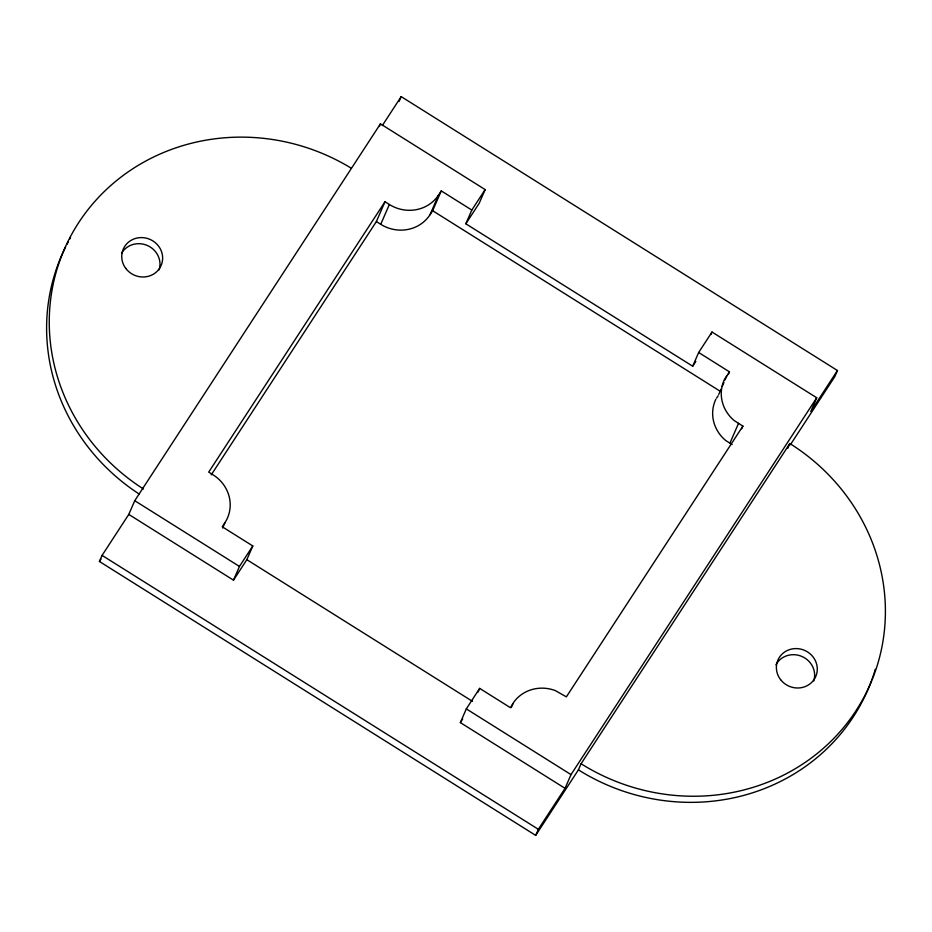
<?xml version="1.0" encoding="UTF-8"?>
<svg xmlns="http://www.w3.org/2000/svg" width="932" height="932" viewBox="0 0 932 932"><rect width="100%" height="100%" fill="white"/><g stroke="black" fill="none" stroke-linecap="round" stroke-linejoin="round"><path stroke-width="1.4" d="M581.079 763.751A201.603 190.85 23.5 0 0 855.984 710.708A201.603 190.85 23.5 0 0 789.847 443.539L581.079 763.751L578.423 769.855L535.69 835.387L99.421 561.483L102.077 555.39L128.779 514.417L134.744 500.705L380.442 123.851L485.153 189.592L479.188 203.304L465.825 223.785L692.697 366.218L695.831 361.406M379.359 126.344L380.442 123.851M399.059 101.483L401.179 96.613L837.46 370.517L834.804 376.61L790.371 444.774M222.631 527.978L224.938 522.689A36.103 34.181 23.5 0 0 213.09 474.842L208.721 472.105L384.986 201.755L389.355 204.492A36.103 34.181 23.5 0 0 438.588 194.998L441.255 190.897L471.802 210.073L465.825 223.785M211.226 474.877L376.377 221.571L384.986 201.755M376.377 221.571L380.734 224.309L389.355 204.492M128.779 514.417L233.489 580.158L239.454 566.446L252.805 545.966L222.259 526.79L224.938 522.689M233.489 580.158L246.84 559.678L252.805 545.966M380.734 224.309A36.103 34.181 23.5 0 0 429.967 214.814L438.588 194.998M429.967 214.814L432.646 210.714L441.255 190.897M535.69 835.387L538.346 829.294L565.048 788.332L460.35 722.591L466.315 708.879L479.665 688.387L510.375 707.668L513.928 701.959A36.103 34.181 23.5 0 1 555.402 690.624L566.365 696.868L742.897 426.11L734.276 420.647A36.103 34.181 23.5 0 1 724.49 379.371L729.453 371.845L698.662 352.506L712.013 332.025L816.723 397.766L810.758 411.478L837.46 370.517M478.034 692.138L479.665 688.387M511.318 707.539L513.043 703.578M692.697 366.218L698.662 352.506M710.93 334.518L712.013 332.025M718.747 394.434L721.042 389.145M722.195 386.5L723.919 382.539M725.061 379.895L726.785 375.934M728.311 374.478L729.453 371.845M565.048 788.332L571.013 774.609L816.723 397.766M732.098 444.564L729.919 443.189L738.528 423.373M741.744 428.755L742.897 426.11M787.726 448.42L789.847 443.539M382.33 125.529L401.179 96.613M99.421 561.483L101.006 559.06M471.802 210.073L485.153 189.592M460.35 722.591L462.703 718.98M716.638 398.046L718.176 395.75M432.646 210.714L719.609 390.881M246.84 559.678L472.466 701.342M134.744 500.705L239.454 566.446M466.315 708.879L571.013 774.609M102.077 555.39L538.346 829.294M729.919 443.189L725.655 440.463A36.103 34.181 23.5 0 1 715.881 399.187M143.47 488.997A201.603 190.85 23.5 0 1 78.253 223.307A201.603 190.85 23.5 0 1 350.886 167.97M871.49 680.709A201.603 190.85 23.5 0 1 578.423 769.855M875.264 669.327A201.603 190.85 23.5 0 1 874.833 670.76M874.391 672.193A201.603 190.85 23.5 0 1 873.936 673.626M873.47 675.048A201.603 190.85 23.5 0 1 872.993 676.469M872.503 677.89A201.603 190.85 23.5 0 1 872.003 679.3M139.485 494.24A201.603 190.85 23.5 0 1 65.59 246.992M66.941 244.324A201.603 190.85 23.5 0 1 68.351 241.668M69.795 239.046A201.603 190.85 23.5 0 1 70.529 237.742M775.937 664.749A20.632 19.537 23.5 0 1 801.846 656.431A20.632 19.537 23.5 0 1 813.741 680.931M121.556 253.283A20.632 19.537 23.5 0 1 147.431 245.524A20.632 19.537 23.5 0 1 159.116 269.849M125.82 268.474A20.632 19.537 23.5 0 0 161.003 265.76A20.632 19.537 23.5 0 0 139.742 237.648A20.632 19.537 23.5 0 0 125.82 268.474M780.597 679.661A20.632 19.537 23.5 0 0 815.733 676.55A20.632 19.537 23.5 0 0 794.146 648.66A20.632 19.537 23.5 0 0 780.597 679.661"/></g></svg>
